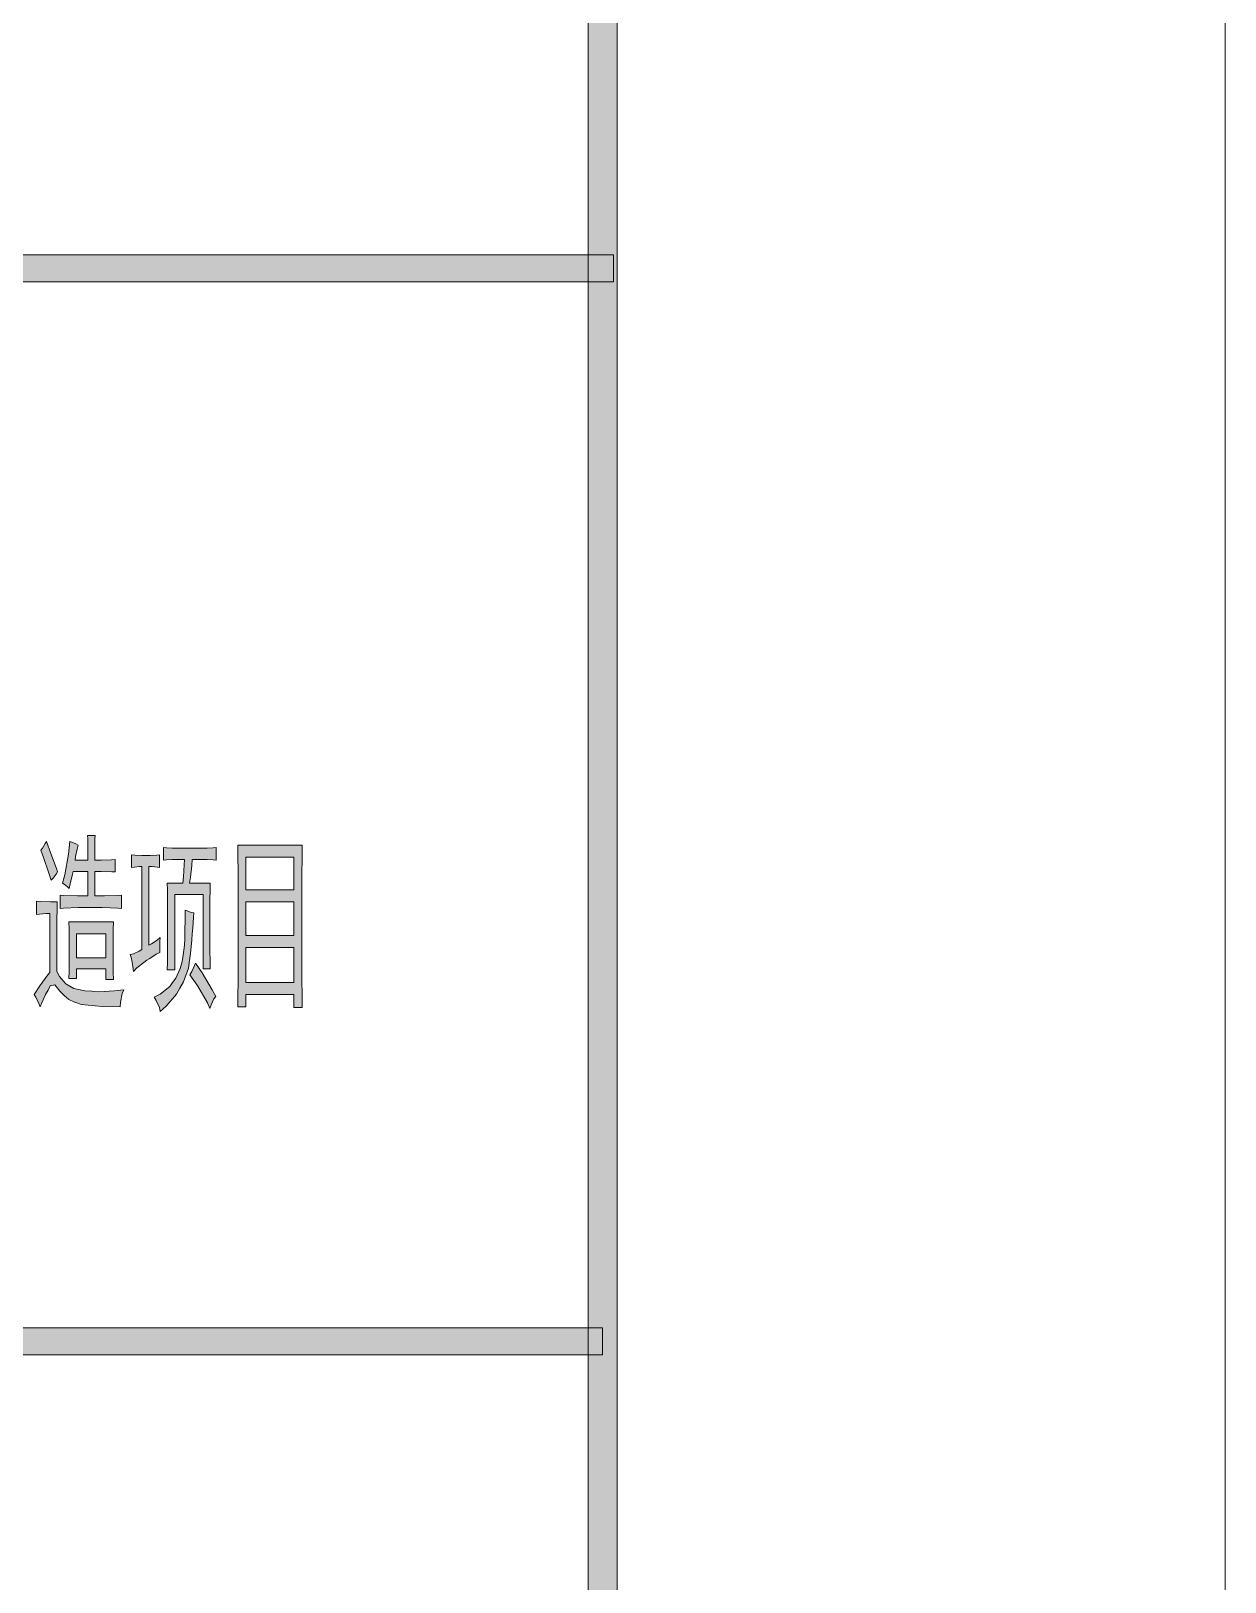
# Model space of a CAD drawing. Header units: millimetres. Extents: x 568 to 3948041, y -25191 to 63890.
# Drawn here: x 3945164 to 3948041, y -14045 to -10308 of the extents above; entities that cross this region are included whole.
import ezdxf

# ---------------------------------------------------------------- set-up
doc = ezdxf.new("R2010")
doc.units = ezdxf.units.MM

msp = doc.modelspace()

# ---------------------------------------------------------------- hatches: boundary and pattern name
h = msp.add_hatch(color=0)
h.dxf.hatch_style = 2
h.paths.add_polyline_path([(3946576, -23726.4), (3946506.1, -23656.5), (3946506.1, 62354.9), (3946576, 62424.8)])
h = msp.add_hatch(color=0)
h.dxf.hatch_style = 2
h.paths.add_polyline_path([(3939062.8, -10912.5), (3939062.8, -10847.9), (3946567.6, -10847.9), (3946567.6, -10912.5)])
h = msp.add_hatch(color=0)
h.dxf.hatch_style = 2
h.paths.add_polyline_path([(3945277.5, -12270.2), (3945274.5, -12280), (3945270.7, -12297.5), (3945269.9, -12305.9), (3945300.3, -12305.9), (3945300.3, -12284.6), (3945300.3, -12255), (3945299.6, -12246.6), (3945317.8, -12246.6), (3945317, -12255.7), (3945317, -12285.3), (3945317, -12305.9), (3945333, -12305.9), (3945357.3, -12305.1), (3945366.4, -12304.3), (3945366.4, -12334.7), (3945358.1, -12334), (3945333, -12333.2), (3945317, -12333.2), (3945317, -12392.5), (3945340.6, -12392.5), (3945372.5, -12391), (3945381.6, -12390.2), (3945381.6, -12422.9), (3945372.5, -12422.1), (3945335.3, -12420.6), (3945307.2, -12420.6), (3945278.3, -12420.6), (3945241.8, -12422.1), (3945234.2, -12422.9), (3945234.2, -12390.2), (3945241.8, -12391), (3945275.3, -12392.5), (3945300.3, -12392.5), (3945300.3, -12333.2), (3945265.4, -12333.2), (3945263.1, -12343.1), (3945257.8, -12363.6), (3945255.5, -12374.2), (3945251.7, -12370.4), (3945243.4, -12364.4), (3945239.6, -12361.3), (3945244.9, -12341.6), (3945254, -12291.4), (3945257, -12261), (3945261.6, -12262.6), (3945271.5, -12267.1)])
h = msp.add_hatch(color=0)
h.dxf.hatch_style = 2
h.paths.add_polyline_path([(3945227.4, -12334.7), (3945224.4, -12340), (3945216.8, -12349.9), (3945212.2, -12354.5), (3945206.1, -12335.5), (3945194, -12299.8), (3945187.1, -12282.3), (3945190.9, -12277), (3945197.8, -12266.4), (3945200.8, -12261), (3945211.4, -12289.9), (3945225.1, -12326.4)])
h = msp.add_hatch(color=0)
h.dxf.hatch_style = 2
h.paths.add_polyline_path([(3945474.3, -12528.5), (3945465.2, -12533), (3945450, -12542.9), (3945442.4, -12547.5), (3945435.6, -12552.8), (3945418.9, -12565.7), (3945410.5, -12574.1), (3945409, -12562.7), (3945405.9, -12542.9), (3945402.9, -12533.8), (3945410.5, -12531.5), (3945424.2, -12525.4), (3945431, -12521.6), (3945431, -12321.8), (3945424.9, -12321.8), (3945412.8, -12323.3), (3945405.9, -12324.1), (3945405.9, -12293.7), (3945413.5, -12294.5), (3945431, -12295.2), (3945440.9, -12295.2), (3945450.8, -12295.2), (3945466.7, -12294.5), (3945472.8, -12293.7), (3945472.8, -12324.1), (3945468.2, -12323.3), (3945455.3, -12321.8), (3945447.7, -12321.8), (3945447.7, -12511), (3945453.8, -12508), (3945467.5, -12498.8), (3945475.1, -12492.8), (3945474.3, -12501.9), (3945473.6, -12520.1)])
h = msp.add_hatch(color=0)
h.dxf.hatch_style = 2
h.paths.add_polyline_path([(3945580.7, -12277), (3945588.3, -12277), (3945602.7, -12276.2), (3945609.6, -12275.5), (3945609.6, -12305.9), (3945602.7, -12305.1), (3945588.3, -12304.3), (3945580.7, -12304.3), (3945551.8, -12304.3), (3945551, -12318.8), (3945548, -12346.9), (3945545.7, -12361.3), (3945595.1, -12361.3), (3945595.1, -12375), (3945594.4, -12404.6), (3945594.4, -12420.6), (3945594.4, -12511), (3945594.4, -12522.4), (3945595.1, -12551.3), (3945595.1, -12568), (3945578.4, -12568), (3945578.4, -12388.7), (3945510, -12388.7), (3945510, -12570.3), (3945491.8, -12570.3), (3945492.5, -12553.5), (3945492.5, -12525.4), (3945492.5, -12512.5), (3945492.5, -12420.6), (3945492.5, -12407.7), (3945492.5, -12378), (3945491.8, -12361.3), (3945529.8, -12361.3), (3945531.3, -12346.1), (3945532.8, -12317.3), (3945533.6, -12304.3), (3945510.8, -12304.3), (3945503.9, -12304.3), (3945490.3, -12305.1), (3945482.7, -12305.9), (3945482.7, -12275.5), (3945490.3, -12276.2), (3945503.9, -12277), (3945510.8, -12277)])
h = msp.add_hatch(color=0)
h.paths.add_polyline_path([(3945817, -12270.2), (3945817, -12296), (3945816.2, -12345.4), (3945816.2, -12368.9), (3945816.2, -12579.4), (3945816.2, -12592.3), (3945817, -12634.1), (3945817, -12661.4), (3945797.2, -12661.4), (3945797.2, -12629.5), (3945681, -12629.5), (3945681, -12659.9), (3945662, -12659.9), (3945662, -12635.6), (3945662.7, -12596.8), (3945662.7, -12582.4), (3945662.7, -12368.9), (3945662.7, -12339.3), (3945662, -12289.9), (3945662, -12270.2)])
h.paths.add_polyline_path([(3945797.2, -12600.6), (3945797.2, -12516.3), (3945681, -12516.3), (3945681, -12600.6)])
h.paths.add_polyline_path([(3945797.2, -12487.4), (3945797.2, -12406.9), (3945681, -12406.9), (3945681, -12487.4)])
h.paths.add_polyline_path([(3945797.2, -12378), (3945797.2, -12299), (3945681, -12299), (3945681, -12378)])
h = msp.add_hatch(color=0)
h.dxf.hatch_style = 2
h.paths.add_polyline_path([(3945171.2, -12629.5), (3945184.8, -12609), (3945203.8, -12582.4), (3945209.2, -12577.1), (3945209.2, -12435), (3945200, -12435), (3945184.1, -12436.5), (3945176.5, -12437.3), (3945176.5, -12404.6), (3945185.6, -12405.4), (3945210.7, -12406.9), (3945226.6, -12406.9), (3945226.6, -12423.6), (3945225.9, -12450.2), (3945225.9, -12460.1), (3945225.9, -12574.1), (3945232, -12586.2), (3945247.1, -12604.4), (3945257, -12609.8), (3945266.9, -12615.1), (3945293.5, -12621.2), (3945310.2, -12621.9), (3945326.9, -12623.4), (3945364.9, -12621.2), (3945386.9, -12618.9), (3945383.1, -12627.2), (3945379.3, -12648.5), (3945378.6, -12659.9), (3945335.3, -12658.4), (3945284.4, -12653.8), (3945276, -12650.8), (3945268.4, -12648.5), (3945254.7, -12641.7), (3945249.4, -12637.1), (3945244.1, -12633.3), (3945232.7, -12621.9), (3945227.4, -12614.3), (3945221.3, -12606.7), (3945209.9, -12609), (3945204.6, -12619.6), (3945198.5, -12629.5), (3945189.4, -12650), (3945185.6, -12659.9), (3945182.6, -12651.5), (3945175, -12636.4)])
h = msp.add_hatch(color=0)
h.dxf.hatch_style = 2
h.paths.add_polyline_path([(3945555.6, -12433.5), (3945554.8, -12444.1), (3945553.3, -12469.2), (3945551.8, -12483.6), (3945551, -12498.1), (3945548, -12530.7), (3945545.7, -12548.2), (3945542.7, -12566.5), (3945531.3, -12599.1), (3945522.2, -12614.3), (3945513.8, -12628.8), (3945489.5, -12657.6), (3945475.1, -12670.5), (3945472.8, -12661.4), (3945465.2, -12644.7), (3945460.6, -12636.4), (3945475.1, -12628.8), (3945497.9, -12610.5), (3945504.7, -12600.6), (3945512.3, -12590.8), (3945522.9, -12567.2), (3945526.7, -12553.5), (3945529.8, -12540.6), (3945533.6, -12511), (3945534.3, -12495.8), (3945534.3, -12479.8), (3945535.1, -12444.9), (3945535.1, -12426.7), (3945539.7, -12428.2), (3945549.5, -12432)])
h = msp.add_hatch(color=0)
h.paths.add_polyline_path([(3945362.6, -12454.8), (3945361.9, -12473), (3945361.9, -12508), (3945361.9, -12525.4), (3945361.9, -12542.1), (3945361.9, -12576.3), (3945362.6, -12593.8), (3945343.6, -12593.8), (3945343.6, -12568), (3945273, -12568), (3945273, -12591.5), (3945254.7, -12591.5), (3945255.5, -12574.8), (3945255.5, -12540.6), (3945255.5, -12523.1), (3945255.5, -12506.4), (3945255.5, -12472.2), (3945254.7, -12454.8)])
h.paths.add_polyline_path([(3945343.6, -12541.4), (3945343.6, -12483.6), (3945273, -12483.6), (3945273, -12541.4)])
h = msp.add_hatch(color=0)
h.dxf.hatch_style = 2
h.paths.add_polyline_path([(3945560.2, -12554.3), (3945576.1, -12577.9), (3945600.4, -12618.9), (3945608.8, -12634.8), (3945604.2, -12640.1), (3945597.4, -12654.6), (3945594.4, -12663.7), (3945589, -12650), (3945565.5, -12609.8), (3945546.5, -12582.4), (3945551, -12574.8), (3945557.9, -12560.4)])
h = msp.add_hatch(color=0)
h.dxf.hatch_style = 2
h.paths.add_polyline_path([(3939036.2, -13497.9), (3939036.2, -13433.3), (3946541, -13433.3), (3946541, -13497.9)])

# ---------------------------------------------------------------- linework, layer by layer
at = {"color": 0, "lineweight": 0}
for points in [[(3821917.5, -25191.2), (3821917.5, 63889.6), (3948040.8, 63889.6), (3948040.8, -25191.2)], [(3946576, -23726.4), (3946506.1, -23656.5), (3946506.1, 62354.9), (3946576, 62424.8)], [(3939062.8, -10912.5), (3939062.8, -10847.9), (3946567.6, -10847.9), (3946567.6, -10912.5)], [(3945277.5, -12270.2), (3945274.5, -12280), (3945270.7, -12297.5), (3945269.9, -12305.9), (3945300.3, -12305.9), (3945300.3, -12284.6), (3945300.3, -12255), (3945299.6, -12246.6), (3945317.8, -12246.6), (3945317, -12255.7), (3945317, -12285.3), (3945317, -12305.9), (3945333, -12305.9), (3945357.3, -12305.1), (3945366.4, -12304.3), (3945366.4, -12334.7), (3945358.1, -12334), (3945333, -12333.2), (3945317, -12333.2), (3945317, -12392.5), (3945340.6, -12392.5), (3945372.5, -12391), (3945381.6, -12390.2), (3945381.6, -12422.9), (3945372.5, -12422.1), (3945335.3, -12420.6), (3945307.2, -12420.6), (3945278.3, -12420.6), (3945241.8, -12422.1), (3945234.2, -12422.9), (3945234.2, -12390.2), (3945241.8, -12391), (3945275.3, -12392.5), (3945300.3, -12392.5), (3945300.3, -12333.2), (3945265.4, -12333.2), (3945263.1, -12343.1), (3945257.8, -12363.6), (3945255.5, -12374.2), (3945251.7, -12370.4), (3945243.4, -12364.4), (3945239.6, -12361.3), (3945244.9, -12341.6), (3945254, -12291.4), (3945257, -12261), (3945261.6, -12262.6), (3945271.5, -12267.1)], [(3945227.4, -12334.7), (3945224.4, -12340), (3945216.8, -12349.9), (3945212.2, -12354.5), (3945206.1, -12335.5), (3945194, -12299.8), (3945187.1, -12282.3), (3945190.9, -12277), (3945197.8, -12266.4), (3945200.8, -12261), (3945211.4, -12289.9), (3945225.1, -12326.4)], [(3945474.3, -12528.5), (3945465.2, -12533), (3945450, -12542.9), (3945442.4, -12547.5), (3945435.6, -12552.8), (3945418.9, -12565.7), (3945410.5, -12574.1), (3945409, -12562.7), (3945405.9, -12542.9), (3945402.9, -12533.8), (3945410.5, -12531.5), (3945424.2, -12525.4), (3945431, -12521.6), (3945431, -12321.8), (3945424.9, -12321.8), (3945412.8, -12323.3), (3945405.9, -12324.1), (3945405.9, -12293.7), (3945413.5, -12294.5), (3945431, -12295.2), (3945440.9, -12295.2), (3945450.8, -12295.2), (3945466.7, -12294.5), (3945472.8, -12293.7), (3945472.8, -12324.1), (3945468.2, -12323.3), (3945455.3, -12321.8), (3945447.7, -12321.8), (3945447.7, -12511), (3945453.8, -12508), (3945467.5, -12498.8), (3945475.1, -12492.8), (3945474.3, -12501.9), (3945473.6, -12520.1)], [(3945580.7, -12277), (3945588.3, -12277), (3945602.7, -12276.2), (3945609.6, -12275.5), (3945609.6, -12305.9), (3945602.7, -12305.1), (3945588.3, -12304.3), (3945580.7, -12304.3), (3945551.8, -12304.3), (3945551, -12318.8), (3945548, -12346.9), (3945545.7, -12361.3), (3945595.1, -12361.3), (3945595.1, -12375), (3945594.4, -12404.6), (3945594.4, -12420.6), (3945594.4, -12511), (3945594.4, -12522.4), (3945595.1, -12551.3), (3945595.1, -12568), (3945578.4, -12568), (3945578.4, -12388.7), (3945510, -12388.7), (3945510, -12570.3), (3945491.8, -12570.3), (3945492.5, -12553.5), (3945492.5, -12525.4), (3945492.5, -12512.5), (3945492.5, -12420.6), (3945492.5, -12407.7), (3945492.5, -12378), (3945491.8, -12361.3), (3945529.8, -12361.3), (3945531.3, -12346.1), (3945532.8, -12317.3), (3945533.6, -12304.3), (3945510.8, -12304.3), (3945503.9, -12304.3), (3945490.3, -12305.1), (3945482.7, -12305.9), (3945482.7, -12275.5), (3945490.3, -12276.2), (3945503.9, -12277), (3945510.8, -12277)], [(3945817, -12270.2), (3945817, -12296), (3945816.2, -12345.4), (3945816.2, -12368.9), (3945816.2, -12579.4), (3945816.2, -12592.3), (3945817, -12634.1), (3945817, -12661.4), (3945797.2, -12661.4), (3945797.2, -12629.5), (3945681, -12629.5), (3945681, -12659.9), (3945662, -12659.9), (3945662, -12635.6), (3945662.7, -12596.8), (3945662.7, -12582.4), (3945662.7, -12368.9), (3945662.7, -12339.3), (3945662, -12289.9), (3945662, -12270.2)], [(3945797.2, -12378), (3945797.2, -12299), (3945681, -12299), (3945681, -12378)], [(3945171.2, -12629.5), (3945184.8, -12609), (3945203.8, -12582.4), (3945209.2, -12577.1), (3945209.2, -12435), (3945200, -12435), (3945184.1, -12436.5), (3945176.5, -12437.3), (3945176.5, -12404.6), (3945185.6, -12405.4), (3945210.7, -12406.9), (3945226.6, -12406.9), (3945226.6, -12423.6), (3945225.9, -12450.2), (3945225.9, -12460.1), (3945225.9, -12574.1), (3945232, -12586.2), (3945247.1, -12604.4), (3945257, -12609.8), (3945266.9, -12615.1), (3945293.5, -12621.2), (3945310.2, -12621.9), (3945326.9, -12623.4), (3945364.9, -12621.2), (3945386.9, -12618.9), (3945383.1, -12627.2), (3945379.3, -12648.5), (3945378.6, -12659.9), (3945335.3, -12658.4), (3945284.4, -12653.8), (3945276, -12650.8), (3945268.4, -12648.5), (3945254.7, -12641.7), (3945249.4, -12637.1), (3945244.1, -12633.3), (3945232.7, -12621.9), (3945227.4, -12614.3), (3945221.3, -12606.7), (3945209.9, -12609), (3945204.6, -12619.6), (3945198.5, -12629.5), (3945189.4, -12650), (3945185.6, -12659.9), (3945182.6, -12651.5), (3945175, -12636.4)], [(3945797.2, -12487.4), (3945797.2, -12406.9), (3945681, -12406.9), (3945681, -12487.4)], [(3945555.6, -12433.5), (3945554.8, -12444.1), (3945553.3, -12469.2), (3945551.8, -12483.6), (3945551, -12498.1), (3945548, -12530.7), (3945545.7, -12548.2), (3945542.7, -12566.5), (3945531.3, -12599.1), (3945522.2, -12614.3), (3945513.8, -12628.8), (3945489.5, -12657.6), (3945475.1, -12670.5), (3945472.8, -12661.4), (3945465.2, -12644.7), (3945460.6, -12636.4), (3945475.1, -12628.8), (3945497.9, -12610.5), (3945504.7, -12600.6), (3945512.3, -12590.8), (3945522.9, -12567.2), (3945526.7, -12553.5), (3945529.8, -12540.6), (3945533.6, -12511), (3945534.3, -12495.8), (3945534.3, -12479.8), (3945535.1, -12444.9), (3945535.1, -12426.7), (3945539.7, -12428.2), (3945549.5, -12432)], [(3945362.6, -12454.8), (3945361.9, -12473), (3945361.9, -12508), (3945361.9, -12525.4), (3945361.9, -12542.1), (3945361.9, -12576.3), (3945362.6, -12593.8), (3945343.6, -12593.8), (3945343.6, -12568), (3945273, -12568), (3945273, -12591.5), (3945254.7, -12591.5), (3945255.5, -12574.8), (3945255.5, -12540.6), (3945255.5, -12523.1), (3945255.5, -12506.4), (3945255.5, -12472.2), (3945254.7, -12454.8)], [(3945343.6, -12541.4), (3945343.6, -12483.6), (3945273, -12483.6), (3945273, -12541.4)], [(3945797.2, -12600.6), (3945797.2, -12516.3), (3945681, -12516.3), (3945681, -12600.6)], [(3945560.2, -12554.3), (3945576.1, -12577.9), (3945600.4, -12618.9), (3945608.8, -12634.8), (3945604.2, -12640.1), (3945597.4, -12654.6), (3945594.4, -12663.7), (3945589, -12650), (3945565.5, -12609.8), (3945546.5, -12582.4), (3945551, -12574.8), (3945557.9, -12560.4)], [(3939036.2, -13497.9), (3939036.2, -13433.3), (3946541, -13433.3), (3946541, -13497.9)]]:
    msp.add_lwpolyline(points, close=True, dxfattribs=at)

doc.saveas('drawing.dxf')
